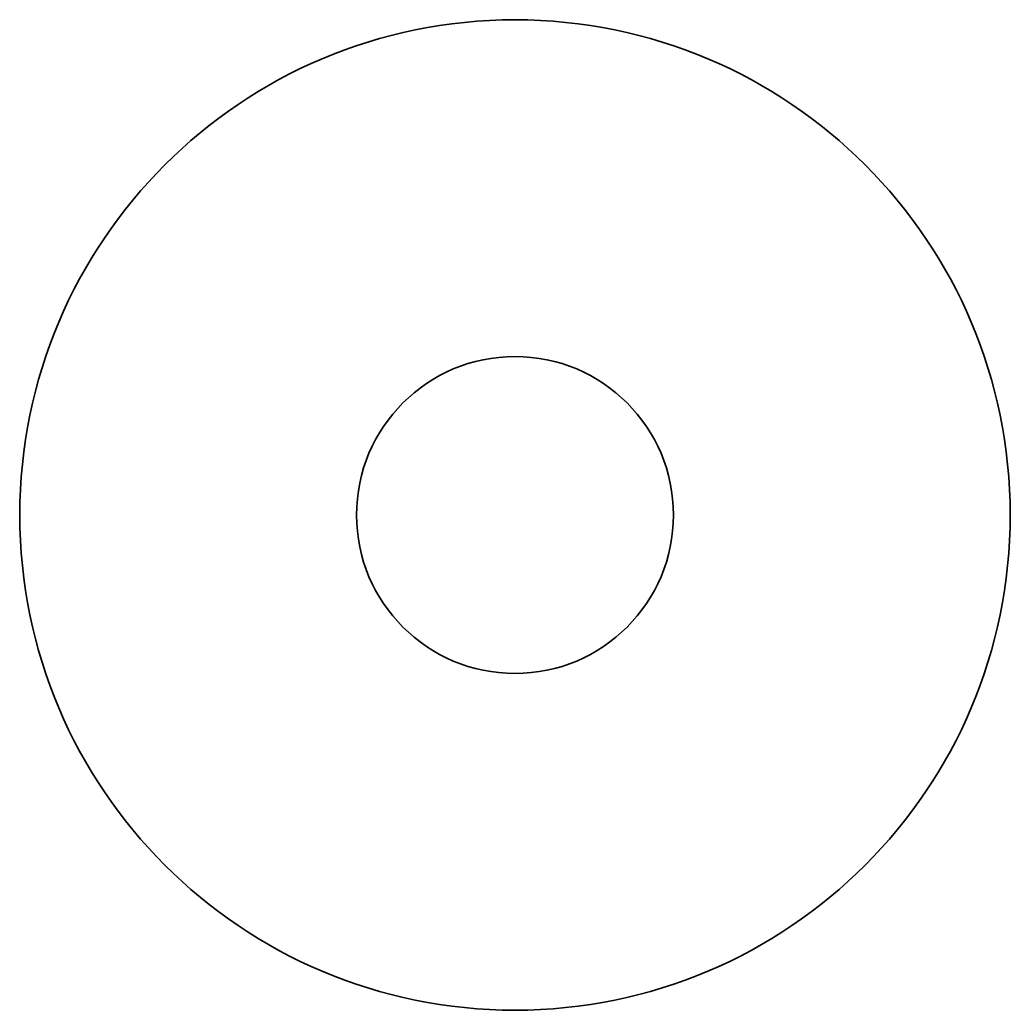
# Model space of a CAD drawing. Header units: inches. Extents: x 0 to 20, y 0 to 20.
import ezdxf

# ---------------------------------------------------------------- set-up
doc = ezdxf.new("R2010")
doc.units = ezdxf.units.IN
doc.header["$MEASUREMENT"] = 0
doc.layers.add('Visible (ANSI)', color=7, linetype='Continuous', lineweight=35)

# ---------------------------------------------------------------- blocks, each defined once
blk = doc.blocks.new('PC-SMT-V001-POSP001_Sheet_5_PC-SMT-V001-POSP001')
at = {"layer": 'Visible (ANSI)'}
for radius in [10, 3.2]:
    blk.add_circle((0, 0), radius, dxfattribs=at)

msp = doc.modelspace()

# ---------------------------------------------------------------- block references
msp.add_blockref('PC-SMT-V001-POSP001_Sheet_5_PC-SMT-V001-POSP001', (10, 10))

doc.saveas('drawing.dxf')
